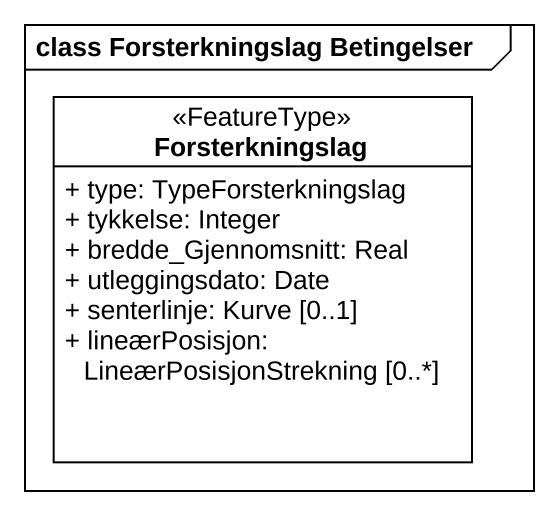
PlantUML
@startuml
mainframe class Forsterkningslag Betingelser
hide circle
hide empty members
skinparam classAttributeIconSize 0
class Forsterkningslag <<FeatureType>> {
  + type: TypeForsterkningslag
  + tykkelse: Integer
  + bredde_Gjennomsnitt: Real
  + utleggingsdato: Date
  + senterlinje: Kurve [0..1]
  + lineærPosisjon: LineærPosisjonStrekning [0..*]
}
@enduml
